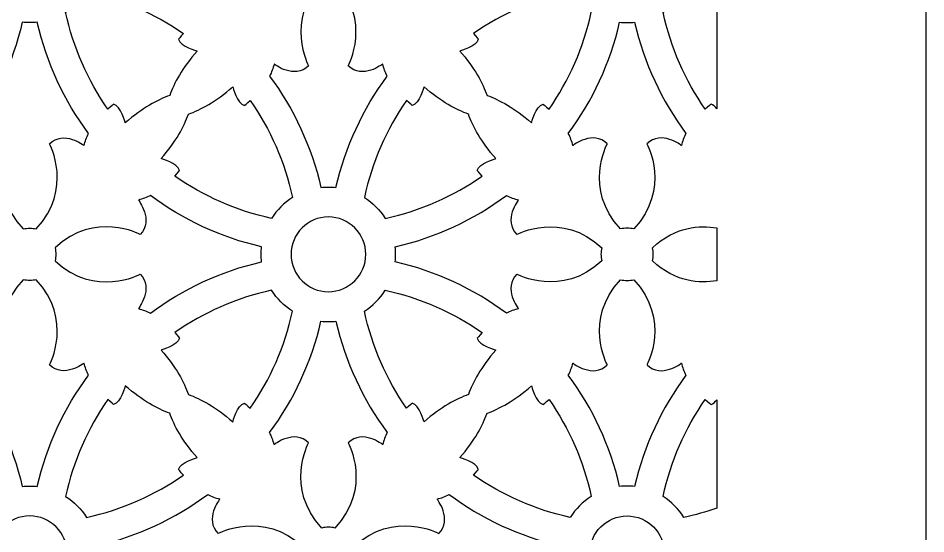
# Model space of a CAD drawing. Header units: centimetres. Extents: x -13.7 to -8.8, y -9 to 9.
# Drawn here: x -11.261 to -8.775, y 4.145 to 5.556 of the extents above; entities that cross this region are included whole.
import ezdxf

# ---------------------------------------------------------------- set-up
doc = ezdxf.new("R2010")
doc.units = ezdxf.units.CM
doc.header["$MEASUREMENT"] = 0
doc.layers.add('layer 1', color=7, linetype='Continuous')

msp = doc.modelspace()

# ---------------------------------------------------------------- linework, layer by layer
at = {"layer": 'layer 1', "color": 250}
msp.add_open_spline([(-8.77523, 9.00077), (-10.41159, 9.00077), (-12.04796, 9.00077), (-13.68432, 9.00077), (-13.68432, 9.00077), (-13.68432, 3.53168), (-13.68432, -1.93741), (-13.68432, -7.4065), (-13.68432, -7.4065), (-13.6843, -7.4065), (-13.68429, -7.4065), (-13.68428, -7.4065), (-13.68428, -7.4065), (-13.68428, -7.93741), (-13.68428, -8.46832), (-13.68428, -8.99924), (-13.68428, -8.99924), (-13.49337, -8.99924), (-13.30246, -8.99924), (-13.11155, -8.99924), (-13.11155, -8.99924), (-13.11155, -8.91742), (-13.11155, -8.8356), (-13.11155, -8.75378), (-13.11155, -8.75378), (-12.90961, -8.75378), (-12.70767, -8.75378), (-12.50573, -8.75378), (-12.50573, -8.75378), (-12.50573, -8.5939), (-12.50573, -8.43402), (-12.50573, -8.27414), (-12.50573, -8.27414), (-12.42404, -8.27251), (-12.34234, -8.27088), (-12.26064, -8.26925), (-12.26064, -8.26925), (-12.24613, -8.31062), (-12.22712, -8.34649), (-12.19555, -8.37816), (-12.19555, -8.37816), (-12.16464, -8.40916), (-12.1327, -8.42833), (-12.09518, -8.43705), (-12.09518, -8.43705), (-12.04553, -8.4486), (-11.99309, -8.44357), (-11.95323, -8.4088), (-11.95323, -8.4088), (-11.91466, -8.37514), (-11.8924, -8.32123), (-11.8844, -8.26981), (-11.8844, -8.26981), (-11.86158, -8.27211), (-11.84216, -8.27158), (-11.82386, -8.26896), (-11.82386, -8.26896), (-11.73249, -8.25588), (-11.68933, -8.19807), (-11.68163, -8.1109), (-11.68163, -8.1109), (-11.67973, -8.08953), (-11.68124, -8.06844), (-11.68802, -8.04988), (-11.68802, -8.04988), (-11.68659, -8.05023), (-11.68515, -8.05059), (-11.68372, -8.05095), (-11.68372, -8.05095), (-11.65147, -8.0621), (-11.61924, -8.07324), (-11.587, -8.08439), (-11.587, -8.08439), (-11.56765, -8.28195), (-11.41509, -8.43577), (-11.22975, -8.43577), (-11.22975, -8.43577), (-11.04441, -8.43577), (-10.89185, -8.28195), (-10.87251, -8.08439), (-10.87251, -8.08439), (-10.84027, -8.07324), (-10.80803, -8.0621), (-10.77579, -8.05095), (-10.77579, -8.05095), (-10.77435, -8.05059), (-10.77291, -8.05023), (-10.77148, -8.04988), (-10.77148, -8.04988), (-10.77827, -8.06844), (-10.77977, -8.08953), (-10.77788, -8.1109), (-10.77788, -8.1109), (-10.77017, -8.19807), (-10.72701, -8.25588), (-10.63565, -8.26896), (-10.63565, -8.26896), (-10.61734, -8.27158), (-10.59792, -8.27211), (-10.5751, -8.26981), (-10.5751, -8.26981), (-10.56711, -8.32123), (-10.54485, -8.37514), (-10.50627, -8.4088), (-10.50627, -8.4088), (-10.46641, -8.44357), (-10.41398, -8.4486), (-10.36432, -8.43705), (-10.36432, -8.43705), (-10.32681, -8.42833), (-10.29486, -8.40916), (-10.26395, -8.37816), (-10.26395, -8.37816), (-10.23239, -8.34649), (-10.21338, -8.31062), (-10.19887, -8.26925), (-10.19887, -8.26925), (-10.11717, -8.27088), (-10.03547, -8.27251), (-9.95377, -8.27414), (-9.95377, -8.27414), (-9.95377, -8.43402), (-9.95377, -8.5939), (-9.95377, -8.75378), (-9.95377, -8.75378), (-9.75183, -8.75378), (-9.54989, -8.75378), (-9.34796, -8.75378), (-9.34796, -8.75378), (-9.34796, -8.8356), (-9.34796, -8.91742), (-9.34796, -8.99924), (-9.34796, -8.99924), (-9.15705, -8.99924), (-8.96613, -8.99924), (-8.77523, -8.99924), (-8.77523, -8.99924), (-8.77523, -8.46832), (-8.77523, -7.93741), (-8.77523, -7.4065), (-8.77523, -7.4065), (-8.77523, -1.93741), (-8.77523, 3.53168), (-8.77523, 9.00077)], degree=3, knots=[0, 0, 0, 0, 0.027027, 0.027027, 0.027027, 0.027027, 0.0540541, 0.0540541, 0.0540541, 0.0540541, 0.0810811, 0.0810811, 0.0810811, 0.0810811, 0.1081081, 0.1081081, 0.1081081, 0.1081081, 0.1351351, 0.1351351, 0.1351351, 0.1351351, 0.1621622, 0.1621622, 0.1621622, 0.1621622, 0.1891892, 0.1891892, 0.1891892, 0.1891892, 0.2162162, 0.2162162, 0.2162162, 0.2162162, 0.2432432, 0.2432432, 0.2432432, 0.2432432, 0.2702703, 0.2702703, 0.2702703, 0.2702703, 0.2972973, 0.2972973, 0.2972973, 0.2972973, 0.3243243, 0.3243243, 0.3243243, 0.3243243, 0.3513514, 0.3513514, 0.3513514, 0.3513514, 0.3783784, 0.3783784, 0.3783784, 0.3783784, 0.4054054, 0.4054054, 0.4054054, 0.4054054, 0.4324324, 0.4324324, 0.4324324, 0.4324324, 0.4594595, 0.4594595, 0.4594595, 0.4594595, 0.4864865, 0.4864865, 0.4864865, 0.4864865, 0.5135135, 0.5135135, 0.5135135, 0.5135135, 0.5405405, 0.5405405, 0.5405405, 0.5405405, 0.5675676, 0.5675676, 0.5675676, 0.5675676, 0.5945946, 0.5945946, 0.5945946, 0.5945946, 0.6216216, 0.6216216, 0.6216216, 0.6216216, 0.6486486, 0.6486486, 0.6486486, 0.6486486, 0.6756757, 0.6756757, 0.6756757, 0.6756757, 0.7027027, 0.7027027, 0.7027027, 0.7027027, 0.7297297, 0.7297297, 0.7297297, 0.7297297, 0.7567568, 0.7567568, 0.7567568, 0.7567568, 0.7837838, 0.7837838, 0.7837838, 0.7837838, 0.8108108, 0.8108108, 0.8108108, 0.8108108, 0.8378378, 0.8378378, 0.8378378, 0.8378378, 0.8648649, 0.8648649, 0.8648649, 0.8648649, 0.8918919, 0.8918919, 0.8918919, 0.8918919, 0.9189189, 0.9189189, 0.9189189, 0.9189189, 0.9459459, 0.9459459, 0.9459459, 0.9459459, 1, 1, 1, 1], dxfattribs=at)
at = {"layer": 'layer 1', "color": 7}
for points, knots in [([(-10.25047, 5.39727), (-10.31681, 5.30803), (-10.36541, 5.20479), (-10.391, 5.09279), (-10.391, 5.09279), (-10.39776, 5.09355), (-10.40463, 5.09395), (-10.41159, 5.09395), (-10.41159, 5.09395), (-10.41855, 5.09395), (-10.42542, 5.09355), (-10.43218, 5.09279), (-10.43218, 5.09279), (-10.45777, 5.20479), (-10.50637, 5.30802), (-10.5727, 5.39727), (-10.5727, 5.39727), (-10.56735, 5.40769), (-10.56294, 5.41882), (-10.56018, 5.43049), (-10.56018, 5.43049), (-10.56018, 5.43049), (-10.50484, 5.38692), (-10.46601, 5.42578), (-10.46601, 5.42578), (-10.46601, 5.42578), (-10.53245, 5.54863), (-10.4295, 5.65868), (-10.4295, 5.65868), (-10.41775, 5.65566), (-10.40543, 5.65565), (-10.39369, 5.65866), (-10.39369, 5.65866), (-10.29075, 5.54861), (-10.35719, 5.42578), (-10.35719, 5.42578), (-10.35719, 5.42578), (-10.31834, 5.38692), (-10.263, 5.43049), (-10.263, 5.43049), (-10.263, 5.43049), (-10.26025, 5.41883), (-10.25583, 5.40769), (-10.25047, 5.39727)], [0, 0, 0, 0, 0.0833333, 0.0833333, 0.0833333, 0.0833333, 0.1666667, 0.1666667, 0.1666667, 0.1666667, 0.25, 0.25, 0.25, 0.25, 0.3333333, 0.3333333, 0.3333333, 0.3333333, 0.4166667, 0.4166667, 0.4166667, 0.4166667, 0.5, 0.5, 0.5, 0.5, 0.5833333, 0.5833333, 0.5833333, 0.5833333, 0.6666667, 0.6666667, 0.6666667, 0.6666667, 0.75, 0.75, 0.75, 0.75, 0.8333333, 0.8333333, 0.8333333, 0.8333333, 1, 1, 1, 1]), ([(-10.80893, 5.51404), (-10.88751, 5.56889), (-10.9773, 5.60879), (-11.07417, 5.62965), (-11.07417, 5.62965), (-11.08877, 5.60662), (-11.10835, 5.58705), (-11.13137, 5.57245), (-11.13137, 5.57245), (-11.11053, 5.47558), (-11.07062, 5.38579), (-11.01577, 5.30719), (-11.01577, 5.30719), (-11.00642, 5.31569), (-10.99995, 5.32043), (-10.99995, 5.32043), (-10.99995, 5.32043), (-10.97993, 5.31572), (-10.96788, 5.26951), (-10.96788, 5.26951), (-10.96788, 5.26951), (-10.92158, 5.31066), (-10.87901, 5.33272), (-10.84628, 5.34454), (-10.84628, 5.34454), (-10.83446, 5.37728), (-10.8124, 5.41985), (-10.77126, 5.46615), (-10.77126, 5.46615), (-10.77126, 5.46615), (-10.81745, 5.4782), (-10.82216, 5.49822), (-10.82216, 5.49822), (-10.82216, 5.49822), (-10.81742, 5.50469), (-10.80893, 5.51404)], [0, 0, 0, 0, 0.1, 0.1, 0.1, 0.1, 0.2, 0.2, 0.2, 0.2, 0.3, 0.3, 0.3, 0.3, 0.4, 0.4, 0.4, 0.4, 0.5, 0.5, 0.5, 0.5, 0.6, 0.6, 0.6, 0.6, 0.7, 0.7, 0.7, 0.7, 0.8, 0.8, 0.8, 0.8, 1, 1, 1, 1]), ([(-10.01425, 5.51404), (-9.93567, 5.56889), (-9.84587, 5.60879), (-9.74901, 5.62965), (-9.74901, 5.62965), (-9.73441, 5.60662), (-9.71483, 5.58705), (-9.69181, 5.57245), (-9.69181, 5.57245), (-9.71266, 5.47557), (-9.75256, 5.38579), (-9.80741, 5.30719), (-9.80741, 5.30719), (-9.81677, 5.31569), (-9.82323, 5.32043), (-9.82323, 5.32043), (-9.82323, 5.32043), (-9.84324, 5.31572), (-9.85531, 5.26951), (-9.85531, 5.26951), (-9.85531, 5.26951), (-9.9016, 5.31066), (-9.94416, 5.33272), (-9.97689, 5.34454), (-9.97689, 5.34454), (-9.98872, 5.37728), (-10.01078, 5.41985), (-10.05193, 5.46615), (-10.05193, 5.46615), (-10.05193, 5.46615), (-10.00572, 5.4782), (-10.00101, 5.49822), (-10.00101, 5.49822), (-10.00101, 5.49822), (-10.00575, 5.50469), (-10.01425, 5.51404)], [0, 0, 0, 0, 0.1, 0.1, 0.1, 0.1, 0.2, 0.2, 0.2, 0.2, 0.3, 0.3, 0.3, 0.3, 0.4, 0.4, 0.4, 0.4, 0.5, 0.5, 0.5, 0.5, 0.6, 0.6, 0.6, 0.6, 0.7, 0.7, 0.7, 0.7, 0.8, 0.8, 0.8, 0.8, 1, 1, 1, 1]), ([(-9.34795, 5.30754), (-9.34795, 5.40644), (-9.34795, 5.50532), (-9.34795, 5.6042), (-9.34795, 5.6042), (-9.37711, 5.61451), (-9.40711, 5.62304), (-9.43781, 5.62965), (-9.43781, 5.62965), (-9.4524, 5.60662), (-9.47197, 5.58705), (-9.49501, 5.57245), (-9.49501, 5.57245), (-9.47416, 5.47558), (-9.43425, 5.38579), (-9.3794, 5.30719), (-9.3794, 5.30719), (-9.37005, 5.31569), (-9.36358, 5.32043), (-9.36358, 5.32043), (-9.36358, 5.32043), (-9.35764, 5.31903), (-9.35238, 5.31397), (-9.34795, 5.30754)], [0, 0, 0, 0, 0.1428571, 0.1428571, 0.1428571, 0.1428571, 0.2857143, 0.2857143, 0.2857143, 0.2857143, 0.4285714, 0.4285714, 0.4285714, 0.4285714, 0.5714286, 0.5714286, 0.5714286, 0.5714286, 0.7142857, 0.7142857, 0.7142857, 0.7142857, 1, 1, 1, 1]), ([(-11.3909, 5.24062), (-11.32457, 5.32989), (-11.27597, 5.43311), (-11.25037, 5.54511), (-11.25037, 5.54511), (-11.24362, 5.54434), (-11.23674, 5.54394), (-11.22978, 5.54394), (-11.22978, 5.54394), (-11.22281, 5.54394), (-11.21593, 5.54434), (-11.20916, 5.54511), (-11.20916, 5.54511), (-11.18358, 5.43311), (-11.13497, 5.32989), (-11.06865, 5.24062), (-11.06865, 5.24062), (-11.07401, 5.23021), (-11.07842, 5.21907), (-11.08118, 5.20741), (-11.08118, 5.20741), (-11.08118, 5.20741), (-11.13652, 5.25097), (-11.17537, 5.21211), (-11.17537, 5.21211), (-11.17537, 5.21211), (-11.10891, 5.08928), (-11.21186, 4.97921), (-11.21186, 4.97921), (-11.2236, 4.98223), (-11.23593, 4.98223), (-11.24767, 4.97922), (-11.24767, 4.97922), (-11.35063, 5.08927), (-11.28416, 5.21211), (-11.28416, 5.21211), (-11.28416, 5.21211), (-11.32302, 5.25097), (-11.37836, 5.20741), (-11.37836, 5.20741), (-11.37836, 5.20741), (-11.38112, 5.21907), (-11.38553, 5.23021), (-11.3909, 5.24062)], [0, 0, 0, 0, 0.0833333, 0.0833333, 0.0833333, 0.0833333, 0.1666667, 0.1666667, 0.1666667, 0.1666667, 0.25, 0.25, 0.25, 0.25, 0.3333333, 0.3333333, 0.3333333, 0.3333333, 0.4166667, 0.4166667, 0.4166667, 0.4166667, 0.5, 0.5, 0.5, 0.5, 0.5833333, 0.5833333, 0.5833333, 0.5833333, 0.6666667, 0.6666667, 0.6666667, 0.6666667, 0.75, 0.75, 0.75, 0.75, 0.8333333, 0.8333333, 0.8333333, 0.8333333, 1, 1, 1, 1]), ([(-9.43228, 5.24062), (-9.49861, 5.32989), (-9.54721, 5.43311), (-9.5728, 5.54511), (-9.5728, 5.54511), (-9.57958, 5.54434), (-9.58644, 5.54394), (-9.5934, 5.54394), (-9.5934, 5.54394), (-9.60038, 5.54394), (-9.60725, 5.54434), (-9.61402, 5.54511), (-9.61402, 5.54511), (-9.6396, 5.43311), (-9.68821, 5.32989), (-9.75453, 5.24062), (-9.75453, 5.24062), (-9.74916, 5.23021), (-9.74476, 5.21907), (-9.742, 5.20741), (-9.742, 5.20741), (-9.742, 5.20741), (-9.68666, 5.25097), (-9.64781, 5.21211), (-9.64781, 5.21211), (-9.64781, 5.21211), (-9.71427, 5.08927), (-9.6113, 4.97922), (-9.6113, 4.97922), (-9.59958, 4.98223), (-9.58723, 4.98223), (-9.5755, 4.97921), (-9.5755, 4.97921), (-9.47255, 5.08928), (-9.53901, 5.21211), (-9.53901, 5.21211), (-9.53901, 5.21211), (-9.50016, 5.25097), (-9.44482, 5.20741), (-9.44482, 5.20741), (-9.44482, 5.20741), (-9.44206, 5.21907), (-9.43765, 5.23021), (-9.43228, 5.24062)], [0, 0, 0, 0, 0.0833333, 0.0833333, 0.0833333, 0.0833333, 0.1666667, 0.1666667, 0.1666667, 0.1666667, 0.25, 0.25, 0.25, 0.25, 0.3333333, 0.3333333, 0.3333333, 0.3333333, 0.4166667, 0.4166667, 0.4166667, 0.4166667, 0.5, 0.5, 0.5, 0.5, 0.5833333, 0.5833333, 0.5833333, 0.5833333, 0.6666667, 0.6666667, 0.6666667, 0.6666667, 0.75, 0.75, 0.75, 0.75, 0.8333333, 0.8333333, 0.8333333, 0.8333333, 1, 1, 1, 1]), ([(-10.56719, 5.00824), (-10.55258, 5.03128), (-10.53301, 5.05086), (-10.50997, 5.06546), (-10.50997, 5.06546), (-10.53083, 5.16234), (-10.57073, 5.25212), (-10.62558, 5.3307), (-10.62558, 5.3307), (-10.63494, 5.32221), (-10.64141, 5.31747), (-10.64141, 5.31747), (-10.64141, 5.31747), (-10.66143, 5.32217), (-10.67348, 5.36838), (-10.67348, 5.36838), (-10.67348, 5.36838), (-10.71978, 5.32724), (-10.76234, 5.30516), (-10.79507, 5.29334), (-10.79507, 5.29334), (-10.8069, 5.26061), (-10.82897, 5.21805), (-10.87012, 5.17176), (-10.87012, 5.17176), (-10.87012, 5.17176), (-10.82391, 5.1597), (-10.8192, 5.13968), (-10.8192, 5.13968), (-10.8192, 5.13968), (-10.82394, 5.13322), (-10.83243, 5.12386), (-10.83243, 5.12386), (-10.75385, 5.06901), (-10.66406, 5.02909), (-10.56719, 5.00824)], [0, 0, 0, 0, 0.1, 0.1, 0.1, 0.1, 0.2, 0.2, 0.2, 0.2, 0.3, 0.3, 0.3, 0.3, 0.4, 0.4, 0.4, 0.4, 0.5, 0.5, 0.5, 0.5, 0.6, 0.6, 0.6, 0.6, 0.7, 0.7, 0.7, 0.7, 0.8, 0.8, 0.8, 0.8, 1, 1, 1, 1]), ([(-10.25599, 5.00824), (-10.2706, 5.03128), (-10.29017, 5.05086), (-10.31321, 5.06546), (-10.31321, 5.06546), (-10.29235, 5.16234), (-10.25244, 5.25212), (-10.19759, 5.3307), (-10.19759, 5.3307), (-10.18825, 5.3222), (-10.18177, 5.31747), (-10.18177, 5.31747), (-10.18177, 5.31747), (-10.16175, 5.32217), (-10.14969, 5.36838), (-10.14969, 5.36838), (-10.14969, 5.36838), (-10.1034, 5.32724), (-10.06084, 5.30516), (-10.0281, 5.29334), (-10.0281, 5.29334), (-10.01627, 5.26061), (-9.99422, 5.21805), (-9.95307, 5.17176), (-9.95307, 5.17176), (-9.95307, 5.17176), (-9.99927, 5.1597), (-10.00398, 5.13968), (-10.00398, 5.13968), (-10.00398, 5.13968), (-9.99925, 5.13322), (-9.99075, 5.12386), (-9.99075, 5.12386), (-10.06933, 5.06901), (-10.15912, 5.02909), (-10.25599, 5.00824)], [0, 0, 0, 0, 0.1, 0.1, 0.1, 0.1, 0.2, 0.2, 0.2, 0.2, 0.3, 0.3, 0.3, 0.3, 0.4, 0.4, 0.4, 0.4, 0.5, 0.5, 0.5, 0.5, 0.6, 0.6, 0.6, 0.6, 0.7, 0.7, 0.7, 0.7, 0.8, 0.8, 0.8, 0.8, 1, 1, 1, 1]), ([(-10.89901, 5.07098), (-10.80975, 5.00464), (-10.70652, 4.95604), (-10.59453, 4.93045), (-10.59453, 4.93045), (-10.59529, 4.92369), (-10.59568, 4.91681), (-10.59568, 4.90986), (-10.59568, 4.90986), (-10.59568, 4.9029), (-10.59529, 4.89602), (-10.59453, 4.88926), (-10.59453, 4.88926), (-10.70652, 4.86367), (-10.80975, 4.81507), (-10.89901, 4.74873), (-10.89901, 4.74873), (-10.90941, 4.75409), (-10.92055, 4.75851), (-10.93222, 4.76127), (-10.93222, 4.76127), (-10.93222, 4.76127), (-10.88867, 4.8166), (-10.92752, 4.85545), (-10.92752, 4.85545), (-10.92752, 4.85545), (-11.05035, 4.789), (-11.16041, 4.89196), (-11.16041, 4.89196), (-11.1574, 4.90369), (-11.15739, 4.91602), (-11.1604, 4.92775), (-11.1604, 4.92775), (-11.05035, 5.03071), (-10.92752, 4.96426), (-10.92752, 4.96426), (-10.92752, 4.96426), (-10.88867, 5.00311), (-10.93222, 5.05844), (-10.93222, 5.05844), (-10.93222, 5.05844), (-10.92055, 5.06121), (-10.90941, 5.06561), (-10.89901, 5.07098)], [0, 0, 0, 0, 0.0833333, 0.0833333, 0.0833333, 0.0833333, 0.1666667, 0.1666667, 0.1666667, 0.1666667, 0.25, 0.25, 0.25, 0.25, 0.3333333, 0.3333333, 0.3333333, 0.3333333, 0.4166667, 0.4166667, 0.4166667, 0.4166667, 0.5, 0.5, 0.5, 0.5, 0.5833333, 0.5833333, 0.5833333, 0.5833333, 0.6666667, 0.6666667, 0.6666667, 0.6666667, 0.75, 0.75, 0.75, 0.75, 0.8333333, 0.8333333, 0.8333333, 0.8333333, 1, 1, 1, 1]), ([(-9.92417, 5.07098), (-10.01343, 5.00464), (-10.11666, 4.95604), (-10.22866, 4.93045), (-10.22866, 4.93045), (-10.22789, 4.92369), (-10.2275, 4.91681), (-10.2275, 4.90986), (-10.2275, 4.90986), (-10.2275, 4.9029), (-10.22789, 4.89602), (-10.22866, 4.88926), (-10.22866, 4.88926), (-10.11666, 4.86367), (-10.01344, 4.81507), (-9.92417, 4.74873), (-9.92417, 4.74873), (-9.91376, 4.75409), (-9.90263, 4.75851), (-9.89096, 4.76127), (-9.89096, 4.76127), (-9.89096, 4.76127), (-9.93452, 4.8166), (-9.89566, 4.85546), (-9.89566, 4.85546), (-9.89566, 4.85546), (-9.77282, 4.789), (-9.66276, 4.89196), (-9.66276, 4.89196), (-9.66578, 4.90369), (-9.66578, 4.91603), (-9.66276, 4.92776), (-9.66276, 4.92776), (-9.77283, 5.03072), (-9.89566, 4.96426), (-9.89566, 4.96426), (-9.89566, 4.96426), (-9.93452, 5.00311), (-9.89096, 5.05844), (-9.89096, 5.05844), (-9.89096, 5.05844), (-9.90263, 5.06121), (-9.91376, 5.06561), (-9.92417, 5.07098)], [0, 0, 0, 0, 0.0833333, 0.0833333, 0.0833333, 0.0833333, 0.1666667, 0.1666667, 0.1666667, 0.1666667, 0.25, 0.25, 0.25, 0.25, 0.3333333, 0.3333333, 0.3333333, 0.3333333, 0.4166667, 0.4166667, 0.4166667, 0.4166667, 0.5, 0.5, 0.5, 0.5, 0.5833333, 0.5833333, 0.5833333, 0.5833333, 0.6666667, 0.6666667, 0.6666667, 0.6666667, 0.75, 0.75, 0.75, 0.75, 0.8333333, 0.8333333, 0.8333333, 0.8333333, 1, 1, 1, 1]), ([(-10.41159, 5.01213), (-10.35511, 5.01213), (-10.30932, 4.96634), (-10.30932, 4.90986), (-10.30932, 4.90986), (-10.30932, 4.85339), (-10.35511, 4.80758), (-10.41159, 4.80758), (-10.41159, 4.80758), (-10.46806, 4.80758), (-10.51387, 4.85339), (-10.51387, 4.90986), (-10.51387, 4.90986), (-10.51387, 4.96634), (-10.46806, 5.01213), (-10.41159, 5.01213)], [0, 0, 0, 0, 0.2, 0.2, 0.2, 0.2, 0.4, 0.4, 0.4, 0.4, 0.6, 0.6, 0.6, 0.6, 1, 1, 1, 1]), ([(-9.34795, 4.83745), (-9.34795, 4.88572), (-9.34795, 4.934), (-9.34795, 4.98227), (-9.34795, 4.98227), (-9.39388, 4.9901), (-9.46105, 4.98667), (-9.52403, 4.92775), (-9.52403, 4.92775), (-9.52102, 4.91602), (-9.52104, 4.90369), (-9.52405, 4.89196), (-9.52405, 4.89196), (-9.46105, 4.83303), (-9.39389, 4.8296), (-9.34795, 4.83745)], [0, 0, 0, 0, 0.2, 0.2, 0.2, 0.2, 0.4, 0.4, 0.4, 0.4, 0.6, 0.6, 0.6, 0.6, 1, 1, 1, 1]), ([(-11.22978, 4.27577), (-11.23674, 4.27577), (-11.24362, 4.27537), (-11.25037, 4.27461), (-11.25037, 4.27461), (-11.27597, 4.3866), (-11.32455, 4.48982), (-11.3909, 4.57909), (-11.3909, 4.57909), (-11.38553, 4.5895), (-11.38112, 4.60064), (-11.37836, 4.6123), (-11.37836, 4.6123), (-11.37836, 4.6123), (-11.32302, 4.56874), (-11.28417, 4.6076), (-11.28417, 4.6076), (-11.28417, 4.6076), (-11.35062, 4.73043), (-11.24767, 4.84049), (-11.24767, 4.84049), (-11.23593, 4.83747), (-11.2236, 4.83748), (-11.21187, 4.8405), (-11.21187, 4.8405), (-11.10891, 4.73043), (-11.17537, 4.6076), (-11.17537, 4.6076), (-11.17537, 4.6076), (-11.13652, 4.56874), (-11.08118, 4.6123), (-11.08118, 4.6123), (-11.08118, 4.6123), (-11.07842, 4.60064), (-11.07401, 4.5895), (-11.06865, 4.57909), (-11.06865, 4.57909), (-11.13497, 4.48982), (-11.18358, 4.3866), (-11.20916, 4.27461), (-11.20916, 4.27461), (-11.21593, 4.27537), (-11.22281, 4.27577), (-11.22978, 4.27577)], [0, 0, 0, 0, 0.0833333, 0.0833333, 0.0833333, 0.0833333, 0.1666667, 0.1666667, 0.1666667, 0.1666667, 0.25, 0.25, 0.25, 0.25, 0.3333333, 0.3333333, 0.3333333, 0.3333333, 0.4166667, 0.4166667, 0.4166667, 0.4166667, 0.5, 0.5, 0.5, 0.5, 0.5833333, 0.5833333, 0.5833333, 0.5833333, 0.6666667, 0.6666667, 0.6666667, 0.6666667, 0.75, 0.75, 0.75, 0.75, 0.8333333, 0.8333333, 0.8333333, 0.8333333, 1, 1, 1, 1]), ([(-9.5934, 4.27577), (-9.58644, 4.27577), (-9.57958, 4.27537), (-9.5728, 4.27461), (-9.5728, 4.27461), (-9.54721, 4.3866), (-9.49861, 4.48982), (-9.43228, 4.57909), (-9.43228, 4.57909), (-9.43765, 4.5895), (-9.44206, 4.60064), (-9.44482, 4.6123), (-9.44482, 4.6123), (-9.44482, 4.6123), (-9.50016, 4.56874), (-9.539, 4.6076), (-9.539, 4.6076), (-9.539, 4.6076), (-9.47254, 4.73043), (-9.5755, 4.8405), (-9.5755, 4.8405), (-9.58724, 4.83748), (-9.59958, 4.83747), (-9.61131, 4.84049), (-9.61131, 4.84049), (-9.71425, 4.73043), (-9.64781, 4.6076), (-9.64781, 4.6076), (-9.64781, 4.6076), (-9.68666, 4.56874), (-9.742, 4.6123), (-9.742, 4.6123), (-9.742, 4.6123), (-9.74476, 4.60064), (-9.74916, 4.5895), (-9.75453, 4.57909), (-9.75453, 4.57909), (-9.6882, 4.48982), (-9.6396, 4.3866), (-9.61402, 4.27461), (-9.61402, 4.27461), (-9.60725, 4.27537), (-9.60038, 4.27577), (-9.5934, 4.27577)], [0, 0, 0, 0, 0.0833333, 0.0833333, 0.0833333, 0.0833333, 0.1666667, 0.1666667, 0.1666667, 0.1666667, 0.25, 0.25, 0.25, 0.25, 0.3333333, 0.3333333, 0.3333333, 0.3333333, 0.4166667, 0.4166667, 0.4166667, 0.4166667, 0.5, 0.5, 0.5, 0.5, 0.5833333, 0.5833333, 0.5833333, 0.5833333, 0.6666667, 0.6666667, 0.6666667, 0.6666667, 0.75, 0.75, 0.75, 0.75, 0.8333333, 0.8333333, 0.8333333, 0.8333333, 1, 1, 1, 1]), ([(-10.56719, 4.81147), (-10.55258, 4.78842), (-10.53301, 4.76884), (-10.50997, 4.75425), (-10.50997, 4.75425), (-10.53083, 4.65738), (-10.57073, 4.5676), (-10.62558, 4.489), (-10.62558, 4.489), (-10.63494, 4.4975), (-10.64141, 4.50225), (-10.64141, 4.50225), (-10.64141, 4.50225), (-10.66143, 4.49754), (-10.67348, 4.45134), (-10.67348, 4.45134), (-10.67348, 4.45134), (-10.71978, 4.49248), (-10.76234, 4.51454), (-10.79507, 4.52637), (-10.79507, 4.52637), (-10.8069, 4.55911), (-10.82897, 4.60167), (-10.87012, 4.64796), (-10.87012, 4.64796), (-10.87012, 4.64796), (-10.82391, 4.66001), (-10.8192, 4.68003), (-10.8192, 4.68003), (-10.8192, 4.68003), (-10.82394, 4.6865), (-10.83243, 4.69585), (-10.83243, 4.69585), (-10.75385, 4.7507), (-10.66406, 4.79062), (-10.56719, 4.81147)], [0, 0, 0, 0, 0.1, 0.1, 0.1, 0.1, 0.2, 0.2, 0.2, 0.2, 0.3, 0.3, 0.3, 0.3, 0.4, 0.4, 0.4, 0.4, 0.5, 0.5, 0.5, 0.5, 0.6, 0.6, 0.6, 0.6, 0.7, 0.7, 0.7, 0.7, 0.8, 0.8, 0.8, 0.8, 1, 1, 1, 1]), ([(-10.25599, 4.81147), (-10.2706, 4.78842), (-10.29017, 4.76884), (-10.31321, 4.75425), (-10.31321, 4.75425), (-10.29235, 4.65738), (-10.25244, 4.5676), (-10.19759, 4.48901), (-10.19759, 4.48901), (-10.18825, 4.4975), (-10.18177, 4.50225), (-10.18177, 4.50225), (-10.18177, 4.50225), (-10.16175, 4.49754), (-10.14969, 4.45134), (-10.14969, 4.45134), (-10.14969, 4.45134), (-10.1034, 4.49248), (-10.06084, 4.51454), (-10.0281, 4.52636), (-10.0281, 4.52636), (-10.01627, 4.55911), (-9.99422, 4.60167), (-9.95307, 4.64796), (-9.95307, 4.64796), (-9.95307, 4.64796), (-9.99927, 4.66001), (-10.00398, 4.68003), (-10.00398, 4.68003), (-10.00398, 4.68003), (-9.99925, 4.6865), (-9.99075, 4.69585), (-9.99075, 4.69585), (-10.06933, 4.7507), (-10.15912, 4.79062), (-10.25599, 4.81147)], [0, 0, 0, 0, 0.1, 0.1, 0.1, 0.1, 0.2, 0.2, 0.2, 0.2, 0.3, 0.3, 0.3, 0.3, 0.4, 0.4, 0.4, 0.4, 0.5, 0.5, 0.5, 0.5, 0.6, 0.6, 0.6, 0.6, 0.7, 0.7, 0.7, 0.7, 0.8, 0.8, 0.8, 0.8, 1, 1, 1, 1]), ([(-10.25047, 4.42243), (-10.31681, 4.5117), (-10.36541, 4.61492), (-10.391, 4.72692), (-10.391, 4.72692), (-10.39776, 4.72617), (-10.40463, 4.72576), (-10.41159, 4.72576), (-10.41159, 4.72576), (-10.41855, 4.72576), (-10.42542, 4.72617), (-10.43218, 4.72692), (-10.43218, 4.72692), (-10.45777, 4.61492), (-10.50637, 4.51169), (-10.5727, 4.42243), (-10.5727, 4.42243), (-10.56735, 4.41202), (-10.56294, 4.40089), (-10.56018, 4.38923), (-10.56018, 4.38923), (-10.56018, 4.38923), (-10.50484, 4.43279), (-10.46599, 4.39392), (-10.46599, 4.39392), (-10.46599, 4.39392), (-10.53245, 4.2711), (-10.4295, 4.16103), (-10.4295, 4.16103), (-10.41776, 4.16405), (-10.40543, 4.16405), (-10.3937, 4.16103), (-10.3937, 4.16103), (-10.29073, 4.27108), (-10.3572, 4.39394), (-10.3572, 4.39394), (-10.3572, 4.39394), (-10.31834, 4.43279), (-10.263, 4.38923), (-10.263, 4.38923), (-10.263, 4.38923), (-10.26025, 4.40089), (-10.25583, 4.41202), (-10.25047, 4.42243)], [0, 0, 0, 0, 0.0833333, 0.0833333, 0.0833333, 0.0833333, 0.1666667, 0.1666667, 0.1666667, 0.1666667, 0.25, 0.25, 0.25, 0.25, 0.3333333, 0.3333333, 0.3333333, 0.3333333, 0.4166667, 0.4166667, 0.4166667, 0.4166667, 0.5, 0.5, 0.5, 0.5, 0.5833333, 0.5833333, 0.5833333, 0.5833333, 0.6666667, 0.6666667, 0.6666667, 0.6666667, 0.75, 0.75, 0.75, 0.75, 0.8333333, 0.8333333, 0.8333333, 0.8333333, 1, 1, 1, 1]), ([(-10.80893, 4.30567), (-10.88751, 4.25082), (-10.9773, 4.21091), (-11.07417, 4.19006), (-11.07417, 4.19006), (-11.08877, 4.2131), (-11.10835, 4.23267), (-11.13137, 4.24727), (-11.13137, 4.24727), (-11.11053, 4.34414), (-11.07062, 4.43393), (-11.01577, 4.51251), (-11.01577, 4.51251), (-11.00642, 4.50402), (-10.99995, 4.49928), (-10.99995, 4.49928), (-10.99995, 4.49928), (-10.97993, 4.50399), (-10.96788, 4.55019), (-10.96788, 4.55019), (-10.96788, 4.55019), (-10.92158, 4.50905), (-10.87901, 4.48699), (-10.84629, 4.47516), (-10.84629, 4.47516), (-10.83446, 4.44242), (-10.8124, 4.39987), (-10.77126, 4.35357), (-10.77126, 4.35357), (-10.77126, 4.35357), (-10.81745, 4.34152), (-10.82216, 4.3215), (-10.82216, 4.3215), (-10.82216, 4.3215), (-10.81742, 4.31503), (-10.80893, 4.30567)], [0, 0, 0, 0, 0.1, 0.1, 0.1, 0.1, 0.2, 0.2, 0.2, 0.2, 0.3, 0.3, 0.3, 0.3, 0.4, 0.4, 0.4, 0.4, 0.5, 0.5, 0.5, 0.5, 0.6, 0.6, 0.6, 0.6, 0.7, 0.7, 0.7, 0.7, 0.8, 0.8, 0.8, 0.8, 1, 1, 1, 1]), ([(-10.01425, 4.30567), (-9.93567, 4.25082), (-9.84587, 4.21091), (-9.74901, 4.19006), (-9.74901, 4.19006), (-9.73441, 4.2131), (-9.71483, 4.23267), (-9.69181, 4.24727), (-9.69181, 4.24727), (-9.71266, 4.34414), (-9.75256, 4.43393), (-9.80741, 4.51251), (-9.80741, 4.51251), (-9.81677, 4.50402), (-9.82323, 4.49928), (-9.82323, 4.49928), (-9.82323, 4.49928), (-9.84324, 4.50399), (-9.85531, 4.55019), (-9.85531, 4.55019), (-9.85531, 4.55019), (-9.9016, 4.50905), (-9.94416, 4.48699), (-9.97689, 4.47516), (-9.97689, 4.47516), (-9.98872, 4.44243), (-10.01078, 4.39987), (-10.05193, 4.35357), (-10.05193, 4.35357), (-10.05193, 4.35357), (-10.00572, 4.34152), (-10.00102, 4.3215), (-10.00102, 4.3215), (-10.00102, 4.3215), (-10.00575, 4.31503), (-10.01425, 4.30567)], [0, 0, 0, 0, 0.1, 0.1, 0.1, 0.1, 0.2, 0.2, 0.2, 0.2, 0.3, 0.3, 0.3, 0.3, 0.4, 0.4, 0.4, 0.4, 0.5, 0.5, 0.5, 0.5, 0.6, 0.6, 0.6, 0.6, 0.7, 0.7, 0.7, 0.7, 0.8, 0.8, 0.8, 0.8, 1, 1, 1, 1]), ([(-9.34795, 4.21551), (-9.34795, 4.31439), (-9.34795, 4.41329), (-9.34795, 4.51217), (-9.34795, 4.51217), (-9.35238, 4.50575), (-9.35764, 4.50068), (-9.36358, 4.49928), (-9.36358, 4.49928), (-9.36358, 4.49928), (-9.37005, 4.50402), (-9.3794, 4.51251), (-9.3794, 4.51251), (-9.43425, 4.43393), (-9.47416, 4.34414), (-9.49501, 4.24727), (-9.49501, 4.24727), (-9.47197, 4.23267), (-9.4524, 4.2131), (-9.43781, 4.19006), (-9.43781, 4.19006), (-9.40711, 4.19667), (-9.37711, 4.2052), (-9.34795, 4.21551)], [0, 0, 0, 0, 0.1428571, 0.1428571, 0.1428571, 0.1428571, 0.2857143, 0.2857143, 0.2857143, 0.2857143, 0.4285714, 0.4285714, 0.4285714, 0.4285714, 0.5714286, 0.5714286, 0.5714286, 0.5714286, 0.7142857, 0.7142857, 0.7142857, 0.7142857, 1, 1, 1, 1]), ([(-10.74235, 4.25279), (-10.83162, 4.18646), (-10.93484, 4.13786), (-11.04683, 4.11228), (-11.04683, 4.11228), (-11.04609, 4.10551), (-11.04568, 4.09864), (-11.04568, 4.09168), (-11.04568, 4.09168), (-11.04568, 4.08472), (-11.04609, 4.07784), (-11.04683, 4.07107), (-11.04683, 4.07107), (-10.93484, 4.04549), (-10.83162, 3.99689), (-10.74235, 3.93055), (-10.74235, 3.93055), (-10.73193, 3.93592), (-10.72081, 3.94033), (-10.70914, 3.94308), (-10.70914, 3.94308), (-10.70914, 3.94308), (-10.7527, 3.99842), (-10.71384, 4.03727), (-10.71384, 4.03727), (-10.71384, 4.03727), (-10.59101, 3.97082), (-10.48095, 4.07378), (-10.48095, 4.07378), (-10.48396, 4.08551), (-10.48398, 4.09784), (-10.48097, 4.10957), (-10.48097, 4.10957), (-10.59101, 4.21253), (-10.71386, 4.14608), (-10.71386, 4.14608), (-10.71386, 4.14608), (-10.7527, 4.18492), (-10.70914, 4.24027), (-10.70914, 4.24027), (-10.70914, 4.24027), (-10.72081, 4.24302), (-10.73193, 4.24744), (-10.74235, 4.25279)], [0, 0, 0, 0, 0.0833333, 0.0833333, 0.0833333, 0.0833333, 0.1666667, 0.1666667, 0.1666667, 0.1666667, 0.25, 0.25, 0.25, 0.25, 0.3333333, 0.3333333, 0.3333333, 0.3333333, 0.4166667, 0.4166667, 0.4166667, 0.4166667, 0.5, 0.5, 0.5, 0.5, 0.5833333, 0.5833333, 0.5833333, 0.5833333, 0.6666667, 0.6666667, 0.6666667, 0.6666667, 0.75, 0.75, 0.75, 0.75, 0.8333333, 0.8333333, 0.8333333, 0.8333333, 1, 1, 1, 1]), ([(-10.08083, 3.93055), (-9.99156, 3.99689), (-9.88834, 4.04549), (-9.77634, 4.07107), (-9.77634, 4.07107), (-9.7771, 4.07784), (-9.7775, 4.08472), (-9.7775, 4.09168), (-9.7775, 4.09168), (-9.7775, 4.09864), (-9.7771, 4.10551), (-9.77634, 4.11228), (-9.77634, 4.11228), (-9.88834, 4.13786), (-9.99156, 4.18646), (-10.08083, 4.25279), (-10.08083, 4.25279), (-10.09123, 4.24744), (-10.10237, 4.24302), (-10.11404, 4.24027), (-10.11404, 4.24027), (-10.11404, 4.24027), (-10.07048, 4.18492), (-10.10933, 4.14608), (-10.10933, 4.14608), (-10.10933, 4.14608), (-10.23217, 4.21254), (-10.34222, 4.10957), (-10.34222, 4.10957), (-10.33922, 4.09785), (-10.33921, 4.08551), (-10.34222, 4.07378), (-10.34222, 4.07378), (-10.23217, 3.97081), (-10.10933, 4.03728), (-10.10933, 4.03728), (-10.10933, 4.03728), (-10.07048, 3.99842), (-10.11404, 3.94308), (-10.11404, 3.94308), (-10.11404, 3.94308), (-10.10237, 3.94033), (-10.09123, 3.93592), (-10.08083, 3.93055)], [0, 0, 0, 0, 0.0833333, 0.0833333, 0.0833333, 0.0833333, 0.1666667, 0.1666667, 0.1666667, 0.1666667, 0.25, 0.25, 0.25, 0.25, 0.3333333, 0.3333333, 0.3333333, 0.3333333, 0.4166667, 0.4166667, 0.4166667, 0.4166667, 0.5, 0.5, 0.5, 0.5, 0.5833333, 0.5833333, 0.5833333, 0.5833333, 0.6666667, 0.6666667, 0.6666667, 0.6666667, 0.75, 0.75, 0.75, 0.75, 0.8333333, 0.8333333, 0.8333333, 0.8333333, 1, 1, 1, 1]), ([(-11.22978, 3.9894), (-11.28625, 3.9894), (-11.33204, 4.03519), (-11.33204, 4.09168), (-11.33204, 4.09168), (-11.33204, 4.14814), (-11.28625, 4.19395), (-11.22978, 4.19395), (-11.22978, 4.19395), (-11.1733, 4.19395), (-11.12749, 4.14814), (-11.12749, 4.09168), (-11.12749, 4.09168), (-11.12749, 4.03519), (-11.1733, 3.9894), (-11.22978, 3.9894)], [0, 0, 0, 0, 0.2, 0.2, 0.2, 0.2, 0.4, 0.4, 0.4, 0.4, 0.6, 0.6, 0.6, 0.6, 1, 1, 1, 1]), ([(-9.5934, 3.9894), (-9.53694, 3.9894), (-9.49114, 4.03519), (-9.49114, 4.09168), (-9.49114, 4.09168), (-9.49114, 4.14814), (-9.53694, 4.19395), (-9.5934, 4.19395), (-9.5934, 4.19395), (-9.64989, 4.19395), (-9.69569, 4.14814), (-9.69569, 4.09168), (-9.69569, 4.09168), (-9.69569, 4.03519), (-9.64989, 3.9894), (-9.5934, 3.9894)], [0, 0, 0, 0, 0.2, 0.2, 0.2, 0.2, 0.4, 0.4, 0.4, 0.4, 0.6, 0.6, 0.6, 0.6, 1, 1, 1, 1])]:
    msp.add_open_spline(points, degree=3, knots=knots, dxfattribs=at)

doc.saveas('drawing.dxf')
